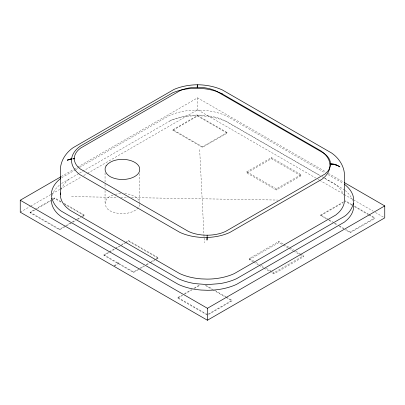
<?xml version="1.0" encoding="UTF-8"?>
<svg xmlns="http://www.w3.org/2000/svg" width="405" height="405" viewBox="0 0 405 405"><rect width="100%" height="100%" fill="white"/><g stroke="black" fill="none" stroke-linecap="round" stroke-linejoin="round"><path stroke-width="0.3" stroke-dasharray="2.02 1.52" d="M207.254 237.082L207.375 235.847M139.71 204.545A17.415 10.054 0 0 1 112.225 211.719C103.705 209.329 102.622 198.794 111.35 195.772A17.415 10.054 0 0 1 114.625 194.547M114.331 265.867L118.756 262.799L118.756 263.938M61.297 176.534L73.335 169.584M73.887 169.265L77.168 167.371M77.714 167.052L197.574 97.853L326.187 172.11M61.59 177.785L75.234 169.908M75.781 169.594L79.051 167.705M79.598 167.386L169.634 115.405C182.22 110.064 196.344 109.051 209.78 111.031A46.545 26.872 0 0 1 226.451 115.946L325.23 172.975M61.59 183.47L79.051 173.391M79.598 173.077L171.492 120.067L175.071 118.63A43.75 25.257 0 0 1 197.559 115.035L203.447 115.268A43.75 25.257 0 0 1 224.891 120.574L321.57 176.388M20.25 212.174L30.102 206.489M30.648 206.17L59.657 189.424M60.203 189.11L81.547 176.788M83.739 175.522L87.019 173.623M87.566 173.31L197.574 109.801L315.789 178.048M64.572 226.967L59.646 229.812L30.091 212.752L30.091 212.179L34.471 209.653M35.017 209.334L50.888 200.171M53.08 198.911L54.721 197.959L61.287 201.751M172.935 129.711L197.564 115.491L227.119 132.551L227.119 133.123L202.49 147.344L172.935 130.278L172.935 129.711L202.49 146.772L227.119 132.551M30.091 212.752L35.017 209.906M37.209 208.641L50.888 200.743M53.08 199.478L54.721 198.531L61.287 202.323M172.935 130.278L197.564 116.058L227.119 133.123M30.091 212.179L59.646 229.245L65.119 226.081M65.666 225.767L71.685 222.294M72.232 221.975L76.611 219.449M77.158 219.13L81.537 216.604M82.083 216.29L84.275 215.025L84.275 215.592L82.635 216.543M66.759 225.706L72.232 222.542M72.784 222.229L75.517 220.649M77.709 219.383L80.443 217.804M246.822 171.796L271.451 157.58L301.006 174.641L301.006 175.78L276.377 190.001L246.822 172.935L246.822 171.796L276.377 188.862L301.006 174.641M138.459 269.624L133.534 272.469L103.979 255.408L103.979 254.836L108.904 251.996M109.451 251.677L114.924 248.518M115.471 248.204L119.303 245.992M121.49 244.726L124.775 242.833M125.322 242.514L128.608 240.621L158.158 257.681L158.158 258.248L155.424 259.828M103.979 255.408L108.904 252.563M109.451 252.249L114.924 249.085M115.471 248.771L120.396 245.926M120.943 245.612L125.322 243.081M125.869 242.767L128.608 241.188L158.158 258.248M246.822 172.935L271.451 158.714L301.006 175.78M114.382 265.893L118.756 263.371M103.979 254.836L133.534 271.902L139.006 268.743M139.553 268.424L143.932 265.898M146.119 264.632L150.498 262.106M151.045 261.787L155.424 259.261M155.971 258.947L158.158 257.681M140.646 268.363L144.479 266.151M146.666 264.885L149.404 263.306M149.951 262.992L154.877 260.147M207.416 315.125L177.861 298.065L177.861 297.493L182.24 294.967M184.432 293.701L191.545 289.595M194.284 288.016L199.209 285.171M326.729 219.07L320.709 215.592L320.709 215.025L344.787 201.123M177.861 298.065L183.885 294.587M184.432 294.273L193.732 288.902M194.284 288.583L200.303 285.11M320.709 215.592L343.146 202.637M253.155 261.863L249.323 259.651L249.323 258.511L278.878 241.451L283.257 243.977M249.323 259.651L278.878 242.59L282.71 244.797M272.307 271.785L273.952 272.732L303.507 255.671L303.507 256.805L273.952 273.871L270.12 271.659M207.962 314.24L232.045 300.338L232.045 300.91L207.962 314.812M345.885 229.559L350.259 232.085L374.888 217.87L374.888 218.437L350.259 232.657L345.333 229.812M169.634 121.095L173.446 119.566A46.545 26.872 0 0 1 197.367 115.744L203.634 115.987A46.545 26.872 0 0 1 226.451 121.632L319.773 175.512M71.528 196.607L117.587 197.377M120.741 197.432L128.314 197.559M131.468 197.61L277.739 200.06M328.379 173.375L343.703 182.22M327.959 174.55L343.238 183.374M322.117 176.707L324.299 177.967M324.845 178.281L334.677 183.956A43.75 25.257 0 0 1 343.739 195.169M324.683 178.347L343.238 189.064A46.545 26.872 0 0 1 344.68 190.137M317.981 179.314L319.074 179.947M319.621 180.26L343.703 194.162M344.25 194.481L353.008 199.538M353.555 199.852L373.258 211.228M375.445 212.493L383.656 217.232M351.904 204.596L345.333 200.804L345.333 201.376L351.904 205.168M354.638 206.175L368.322 214.078M368.869 214.392L374.888 217.87M354.638 206.747L368.322 214.645M368.869 214.959L374.888 218.437M320.709 215.025L328.369 219.449M328.916 219.763L334.388 222.922M334.935 223.241L338.767 225.453M339.314 225.767L343.693 228.293M328.916 220.335L332.201 222.229M334.388 223.494L337.127 225.074M339.314 226.334L344.787 229.498M283.804 244.296L289.276 247.455M289.823 247.769L293.655 249.981M295.842 251.247L300.221 253.773M300.768 254.087L303.507 255.671M283.257 245.116L288.183 247.961M288.73 248.275L293.109 250.801M293.655 251.12L299.128 254.279M299.675 254.593L303.507 256.805M249.323 258.511L255.342 261.989M255.889 262.303L259.175 264.202M261.362 265.462L264.1 267.042M266.287 268.307L271.76 271.466M253.702 262.177L258.628 265.022M259.175 265.336L263.554 267.867M264.1 268.181L269.573 271.34M64.025 203.335L84.275 215.025M206.322 285.49L212.888 289.281M215.08 290.542L226.025 296.865M226.572 297.179L232.045 300.338M64.572 204.216L84.275 215.592M205.229 285.424L212.341 289.534M212.888 289.848L225.479 297.118M226.025 297.432L232.045 300.91M177.861 297.493L207.416 314.558M199.675 149.678L204.348 242.823M350.259 232.085L350.259 232.657M278.878 241.451L278.878 242.59M276.377 188.862L276.377 190.001M273.952 272.732L273.952 273.871M271.451 157.58L271.451 158.714M207.011 235.831L207.011 237.072M202.49 146.772L202.49 147.344M197.574 97.853L197.574 109.801M197.564 115.491L197.564 116.058M139.71 173.578L139.71 203.285M133.534 271.902L133.534 272.469M128.608 240.621L128.608 241.188M105.052 172.854L105.052 183.597M105.052 184.229L105.052 188.021M105.052 190.547L105.052 202.556M59.646 229.245L59.646 229.812M54.721 197.959L54.721 198.531M345.141 190.507A46.545 26.872 0 0 1 352.882 200.991M52.139 195.453A46.545 26.872 0 0 1 60.634 184.189M61.231 189.403A43.75 25.257 0 0 1 69.928 178.701M115.212 194.39A17.415 10.054 0 0 1 121.257 193.519M124.669 193.585A17.415 10.054 0 0 1 139.568 201.923"/><path stroke-width="0.61" d="M207.193 237.694L207.011 240.15L207.011 237.689M197.792 84.766C206.18 84.842 214.574 86.513 222.264 89.89L331.548 152.979C338.894 158.041 344.296 166.141 344.518 175.228L344.518 199.685L344.174 203.087A43.75 25.257 0 0 1 338.499 212.706L335.775 215.014L234.348 273.572A43.75 25.257 0 0 1 207.011 279.111L201.123 278.878A43.75 25.257 0 0 1 179.678 273.572L69.706 210.079L66.562 207.466A43.75 25.257 0 0 1 60.735 197.883L60.34 194.486L60.34 170.029C60.461 160.957 65.787 152.817 73.072 147.719L174.12 89.378C181.511 86.265 189.555 84.842 197.559 84.761M51.617 198.293L51.389 200.262L51.815 203.877A46.545 26.872 0 0 0 58.011 214.073L61.352 216.852L178.347 284.396A46.545 26.872 0 0 0 201.163 290.046L207.426 290.289A46.545 26.872 0 0 0 236.505 284.396L344.407 222.102L347.308 219.642A46.545 26.872 0 0 0 353.342 209.415L353.707 205.796L353.378 203.325M60.34 194.486L60.517 192.947M71.893 158.912L70.678 159.145L71.872 159.064M73.072 158.552L74.272 158.375L74.302 158.654L73.072 158.978M344.25 182.539L384.75 205.917L384.75 217.865L207.426 320.239L20.25 212.174L20.25 200.232L60.75 176.848M20.25 200.232L207.426 308.296L384.75 205.917M70.688 159.038L67.321 160.177L71.872 158.73M67.62 160.061L67.999 159.945M73.097 158.78L74.302 158.654M207.011 235.214L207.436 235.229M330.556 163.929L334.171 164.298L337.537 165.417L339.881 166.87L337.547 165.508L334.196 164.521L330.601 164.288L330.556 163.929A29.788 17.197 0 0 0 326.177 155.11L321.281 151.1L221.11 93.277L216.771 91.535A39.796 22.974 0 0 0 201.67 88.477C191.833 87.819 181.718 88.933 172.601 92.841L80.22 146.175A39.796 22.974 0 0 0 71.862 157.439C70.242 164.298 74.596 170.9 80.018 174.717L180.048 232.47C187.839 235.963 196.405 237.436 204.91 237.507A39.796 22.974 0 0 0 229.777 232.47L322.031 179.202L324.511 177.101A39.796 22.974 0 0 0 329.67 168.358L329.984 165.265L329.574 162.172A39.796 22.974 0 0 0 324.137 153.485M336.859 165.189L334.181 164.192L330.581 163.686C330.607 167.822 328.207 171.573 324.997 174.028L225.377 231.544L222.325 232.769A29.788 17.197 0 0 1 191.702 232.769L188.649 231.544L80.433 169.067L78.54 167.493A29.788 17.197 0 0 1 78.54 149.81L80.661 148.048L180.463 90.426L182.245 89.713A29.788 17.197 0 0 1 212.873 89.713L215.921 90.938L323.99 153.333M221.11 93.277L222.411 94.016M207.426 308.296L207.426 320.239M60.634 178.499A46.545 26.872 0 0 0 53.075 187.409C48.635 196.086 53.84 206.17 61.352 211.167L178.347 278.711A46.545 26.872 0 0 0 195.013 283.627L207.426 284.599L219.839 283.627A46.545 26.872 0 0 0 236.505 278.711L344.407 216.412C351.707 211.38 356.365 201.336 351.91 192.952A46.545 26.872 0 0 0 344.68 184.447M197.377 85.561L197.134 87.252L197.559 87.267L197.559 84.923L197.377 85.561M106.09 165.873C102.895 170.758 107.634 175.998 112.225 177.593A17.415 10.054 0 0 0 139.71 170.419L139.568 167.797A17.415 10.054 0 0 0 111.35 161.646L108.236 163.559L106.09 165.873"/></g></svg>
